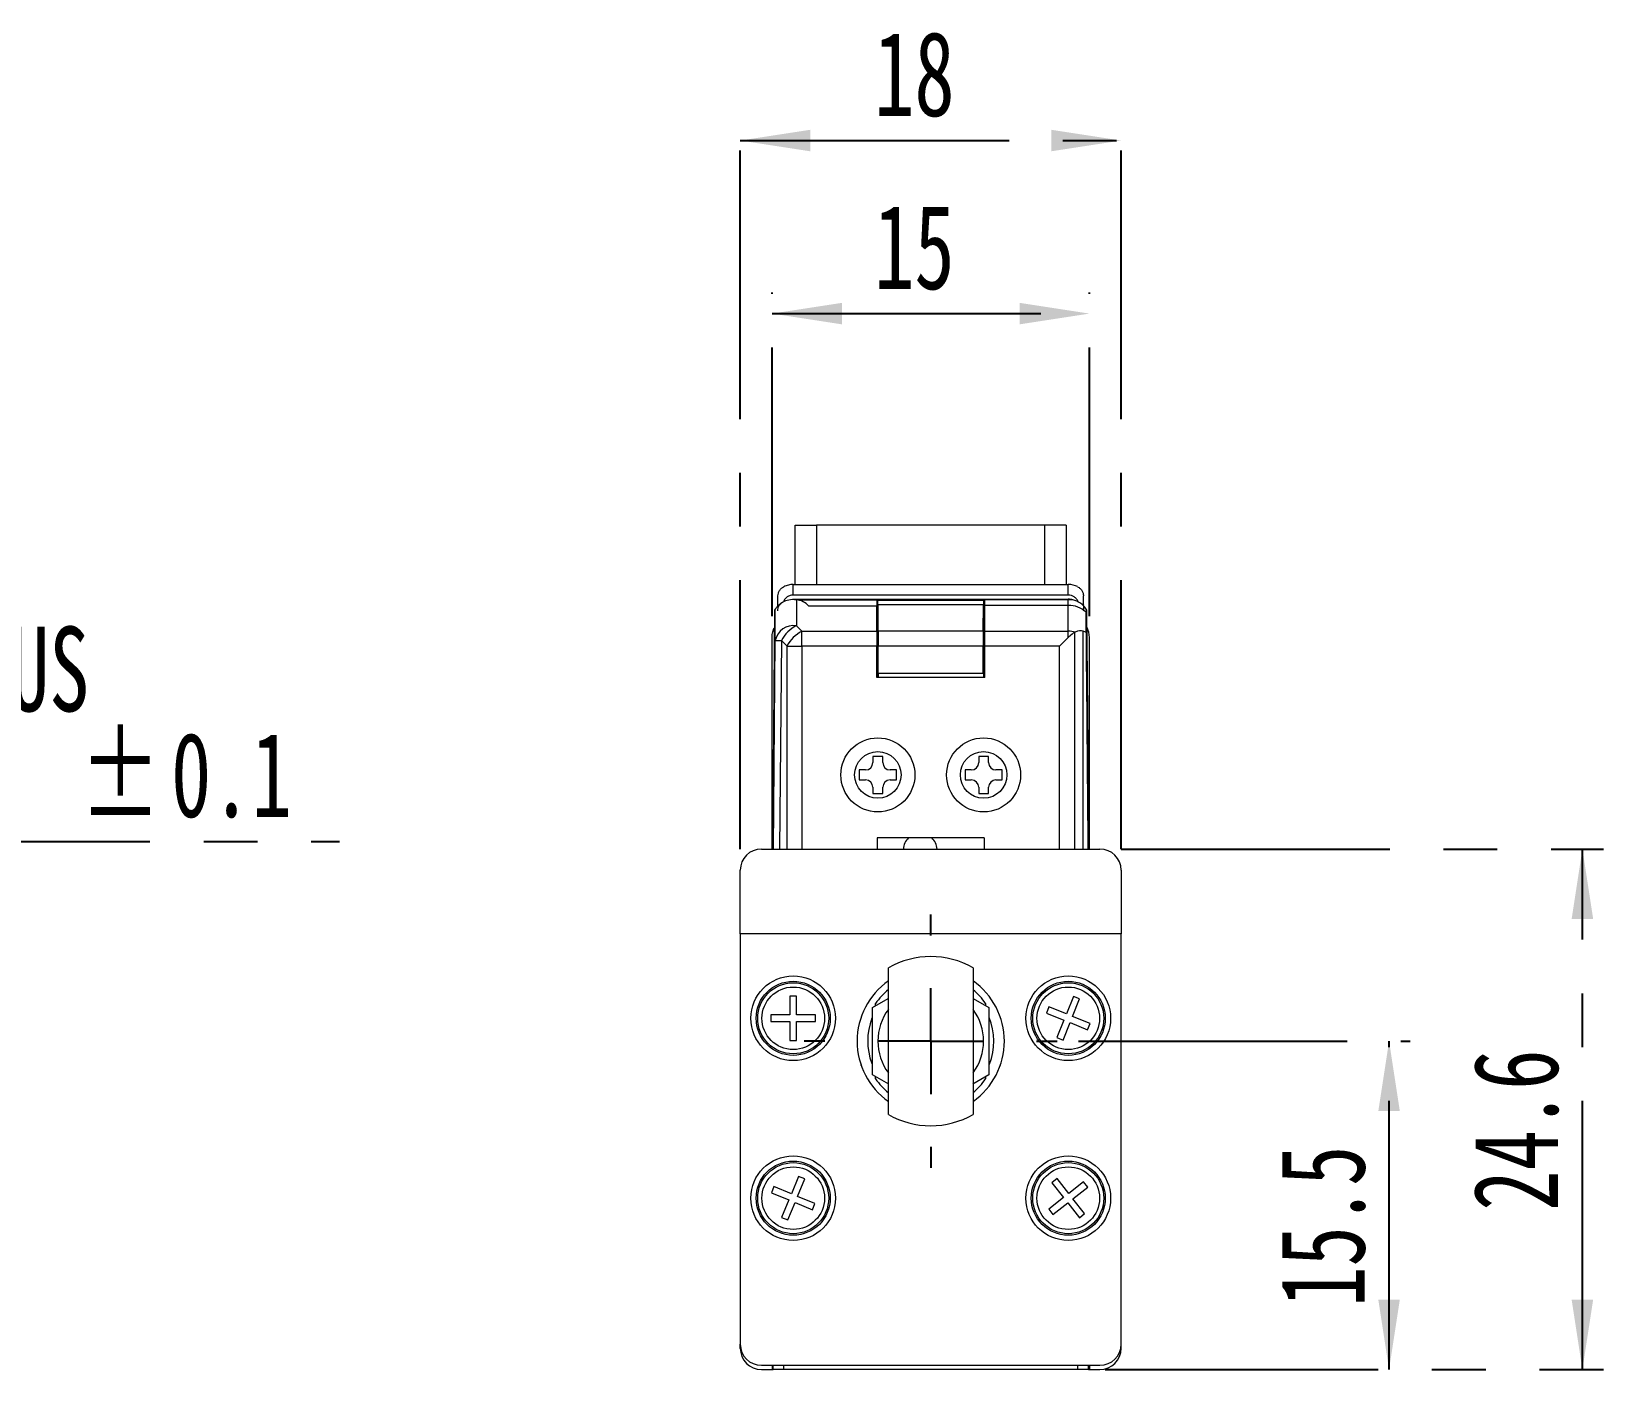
# Paper-space layout '시트2-ENG' of a CAD drawing. Header units: millimetres. Extents: x 5 to 415, y 5 to 292.
# Drawn here: x 254.2 to 328.5, y 163.1 to 226.3 of the extents above; entities that cross this region are included whole.
import ezdxf

# ---------------------------------------------------------------- set-up
doc = ezdxf.new("R2010")
doc.units = ezdxf.units.MM
doc.linetypes.add('CENTERX2', pattern=[20.32, 12.7, -2.54, 2.54, -2.54])
doc.layers.add('CENTER_LINE', color=7, linetype='CENTERX2')
doc.styles.add('SLDTEXTSTYLE0', font='TXT', dxfattribs={"width": 0.7})
doc.dimstyles.new('SLDDIMSTYLE1', dxfattribs={"dimtxt": 4, "dimasz": 3.302, "dimexe": 0, "dimexo": 0.0625, "dimgap": 1, "dimtad": 1, "dimrnd": 1e-09, "dimzin": 12, "dimdsep": 46, "dimtxsty": 'SLDTEXTSTYLE0', "dimsah": 1, "dimcen": 0.09, "dimadec": 0, "dimazin": 3, "dimtfac": 1, "dimtofl": 0, "dimtmove": 0, "dimatfit": 3, "dimfxl": 1, "dimfrac": 2, "dimtolj": 1, "dimtzin": 12, "dimarcsym": 0})
doc.dimstyles.new('SLDDIMSTYLE5', dxfattribs={"dimtxt": 4, "dimasz": 3.302, "dimexe": 0, "dimexo": 0.0625, "dimgap": 1, "dimtad": 1, "dimdec": 1, "dimrnd": 1e-09, "dimzin": 12, "dimdsep": 46, "dimtxsty": 'SLDTEXTSTYLE0', "dimsah": 1, "dimcen": 0.09, "dimadec": 0, "dimazin": 3, "dimtfac": 1, "dimtdec": 1, "dimtofl": 0, "dimtmove": 0, "dimatfit": 3, "dimfxl": 1, "dimfrac": 2, "dimtolj": 1, "dimtzin": 12, "dimarcsym": 0})
doc.dimstyles.new('SLDDIMSTYLE9', dxfattribs={"dimtxt": 4, "dimasz": 3.302, "dimexe": 0, "dimexo": 0.0625, "dimgap": 1, "dimtad": 0, "dimtih": 1, "dimtoh": 1, "dimrnd": 1e-09, "dimzin": 12, "dimdsep": 46, "dimtxsty": 'SLDTEXTSTYLE0', "dimsah": 1, "dimcen": 0, "dimadec": 0, "dimazin": 3, "dimtfac": 1, "dimtofl": 0, "dimtmove": 0, "dimatfit": 3, "dimfxl": 1, "dimfrac": 2, "dimtolj": 1, "dimtzin": 12, "dimarcsym": 0})

# ---------------------------------------------------------------- blocks, each defined once
blk = doc.blocks.new('_D_45')
at = {"layer": 'CENTER_LINE'}
for p, q in [((289.192, 198.659), (289.192, 213.96)), ((304.192, 198.659), (304.192, 213.96)), ((289.192, 212.96), (304.192, 212.96))]:
    blk.add_line(p, q, dxfattribs=at)
for points in [[(289.192, 212.96), (292.494, 212.452), (292.494, 213.468)], [(304.192, 212.96), (300.89, 213.468), (300.89, 212.452)]]:
    blk.add_solid(points, dxfattribs=at)
at = {"layer": 'CENTER_LINE', "insert": (294.014, 218.116), "char_height": 4, "attachment_point": 1, "style": 'SLDTEXTSTYLE0'}
blk.add_mtext('15', dxfattribs=at)
blk = doc.blocks.new('_D_46')
at = {"layer": 'CENTER_LINE'}
for p, q in [((287.692, 187.656), (287.692, 222.139)), ((305.692, 187.656), (305.692, 222.139)), ((287.692, 221.139), (305.692, 221.139))]:
    blk.add_line(p, q, dxfattribs=at)
for points in [[(287.692, 221.139), (290.994, 220.631), (290.994, 221.647)], [(305.692, 221.139), (302.39, 221.647), (302.39, 220.631)]]:
    blk.add_solid(points, dxfattribs=at)
at = {"layer": 'CENTER_LINE', "insert": (294.014, 226.295), "char_height": 4, "attachment_point": 1, "style": 'SLDTEXTSTYLE0'}
blk.add_mtext('18', dxfattribs=at)
blk = doc.blocks.new('_D_47')
at = {"layer": 'CENTER_LINE'}
for p, q in [((303.672, 178.576), (319.355, 178.576)), ((318.355, 163.056), (318.355, 178.576)), ((304.942, 163.056), (319.355, 163.056))]:
    blk.add_line(p, q, dxfattribs=at)
for points in [[(318.355, 178.576), (317.847, 175.274), (318.863, 175.274)], [(318.355, 163.056), (318.863, 166.358), (317.847, 166.358)]]:
    blk.add_solid(points, dxfattribs=at)
at = {"layer": 'CENTER_LINE', "insert": (313.199, 166.022), "char_height": 4, "attachment_point": 1, "rotation": 90, "style": 'SLDTEXTSTYLE0'}
blk.add_mtext('15.5', dxfattribs=at)
blk = doc.blocks.new('_D_48')
at = {"layer": 'CENTER_LINE'}
for p, q in [((305.692, 187.656), (328.493, 187.656)), ((327.493, 163.056), (327.493, 187.656)), ((305.142, 163.056), (328.493, 163.056))]:
    blk.add_line(p, q, dxfattribs=at)
for points in [[(327.493, 187.656), (326.985, 184.354), (328.001, 184.354)], [(327.493, 163.056), (328.001, 166.358), (326.985, 166.358)]]:
    blk.add_solid(points, dxfattribs=at)
at = {"layer": 'CENTER_LINE', "insert": (322.337, 170.562), "char_height": 4, "attachment_point": 1, "rotation": 90, "style": 'SLDTEXTSTYLE0'}
blk.add_mtext('24.6', dxfattribs=at)
blk = doc.blocks.new('SW_CENTERMARKSYMBOL_13')
at = {"layer": 'CENTER_LINE', "color": 0}
for p, q in [((0, 5), (0, 5.98)), ((0, 0), (0, 2.5)), ((-5, 0), (-5.98, 0)), ((0, 0), (-2.5, 0)), ((0, 0), (0, -2.5)), ((0, 0), (2.5, 0)), ((5, 0), (5.98, 0)), ((0, -5), (0, -5.98))]:
    blk.add_line(p, q, dxfattribs=at)
blk = doc.blocks.new('_D_61')
at = {"layer": 'CENTER_LINE'}
for p, q in [((223.324, 182.04), (226.77, 188.009)), ((226.77, 188.009), (268.741, 188.009)), ((221.324, 178.576), (223.324, 182.04))]:
    blk.add_line(p, q, dxfattribs=at)
blk.add_solid([(223.324, 182.04), (225.415, 184.646), (224.535, 185.154)], dxfattribs=at)
at = {"layer": 'CENTER_LINE', "char_height": 4, "attachment_point": 1, "style": 'SLDTEXTSTYLE0'}
for s, insert in [('ROD END TIP SUS', (228.358, 198.166)), ('SPHERE R4', (229.354, 193.166)), ('%%p', (256.487, 193.166)), ('0.1', (260.784, 193.166))]:
    blk.add_mtext(s, dxfattribs=dict(at, insert=insert))

psp = doc.layouts.new('시트2-ENG')

# ---------------------------------------------------------------- linework, layer by layer
at = {"color": 7, "linetype": 'Continuous', "lineweight": 18}
for p, q in [((290.292, 200.159), (290.292, 202.959)), ((302.092, 202.959), (291.292, 202.959)), ((303.092, 202.959), (303.092, 200.159)), ((290.192, 199.659), (290.192, 200.159)), ((290.192, 200.159), (303.192, 200.159)), ((303.192, 199.659), (303.192, 200.159)), ((303.192, 199.659), (290.192, 199.659)), ((290.192, 199.459), (303.192, 199.459)), ((290.192, 199.459), (294.142, 199.459)), ((290.345, 199.447), (290.345, 198.212)), ((290.412, 199.434), (294.142, 199.434)), ((294.142, 199.141), (290.923, 199.141)), ((294.142, 199.434), (294.142, 199.459)), ((294.142, 199.434), (294.142, 199.141)), ((294.142, 197.951), (294.142, 199.141)), ((294.214, 199.459), (294.192, 199.415)), ((294.192, 198.859), (294.192, 199.415)), ((294.192, 199.415), (294.196, 199.407)), ((299.188, 199.407), (294.196, 199.407)), ((294.211, 197.951), (294.2, 199.202)), ((299.183, 199.202), (294.2, 199.202)), ((294.214, 199.459), (299.17, 199.459)), ((299.17, 199.459), (299.192, 199.415)), ((299.173, 197.951), (299.183, 199.202)), ((299.192, 199.415), (299.188, 199.407)), ((299.192, 199.415), (299.192, 198.859)), ((299.242, 199.459), (303.192, 199.459)), ((299.242, 199.432), (299.242, 199.459)), ((303.192, 199.432), (299.242, 199.432)), ((299.242, 199.166), (299.242, 199.432)), ((303.192, 199.166), (299.242, 199.166)), ((299.242, 197.951), (299.242, 199.166)), ((303.192, 199.166), (303.192, 199.432)), ((303.192, 197.951), (303.192, 199.166)), ((303.926, 198.909), (303.921, 199.142)), ((289.227, 187.656), (289.325, 198.958)), ((289.345, 197.514), (289.345, 198.991)), ((294.192, 198.902), (294.142, 198.902)), ((294.192, 198.859), (294.142, 198.859)), ((294.192, 197.051), (294.192, 198.859)), ((299.192, 198.902), (299.242, 198.902)), ((299.192, 197.051), (299.192, 198.859)), ((299.192, 198.859), (299.242, 198.859)), ((304.032, 197.883), (304.032, 198.842)), ((304.058, 198.958), (304.157, 187.656)), ((289.192, 187.656), (289.192, 197.659)), ((290.345, 198.212), (290.606, 197.951)), ((290.606, 197.244), (290.606, 197.951)), ((290.606, 197.951), (294.142, 197.951)), ((294.142, 197.951), (294.142, 197.244)), ((299.173, 197.951), (294.211, 197.951)), ((299.242, 197.951), (303.192, 197.951)), ((299.242, 197.244), (299.242, 197.951)), ((302.778, 197.244), (303.192, 197.659)), ((303.192, 197.659), (303.192, 197.951)), ((304.192, 187.656), (304.192, 197.659)), ((289.899, 197.244), (289.638, 197.505)), ((289.899, 197.244), (290.606, 197.244)), ((294.142, 197.244), (290.606, 197.244)), ((294.142, 195.759), (294.142, 197.244)), ((294.192, 197.051), (294.142, 197.051)), ((294.197, 196.459), (294.192, 197.051)), ((299.17, 197.244), (294.213, 197.244)), ((294.213, 195.959), (294.213, 197.244)), ((299.17, 195.959), (299.17, 197.244)), ((299.187, 196.459), (299.192, 197.051)), ((299.192, 197.051), (299.242, 197.051)), ((302.778, 197.244), (299.242, 197.244)), ((299.242, 195.759), (299.242, 197.244)), ((294.2, 196.459), (294.142, 196.459)), ((294.2, 195.959), (294.2, 196.459)), ((299.183, 195.959), (299.183, 196.459)), ((299.183, 196.459), (299.242, 196.459)), ((294.2, 195.959), (294.142, 195.959)), ((299.242, 195.759), (294.142, 195.759)), ((294.195, 195.959), (294.195, 195.759)), ((294.204, 195.959), (294.204, 195.759)), ((294.213, 195.959), (294.204, 195.959)), ((299.17, 195.959), (294.213, 195.959)), ((299.17, 195.959), (299.18, 195.959)), ((299.18, 195.959), (299.18, 195.759)), ((299.183, 195.959), (299.242, 195.959)), ((299.188, 195.959), (299.188, 195.759)), ((293.958, 192.034), (293.958, 191.742)), ((294.425, 192.034), (293.958, 192.034)), ((294.425, 191.742), (294.425, 192.034)), ((299.425, 192.034), (298.958, 192.034)), ((298.958, 192.034), (298.958, 191.742)), ((299.425, 191.742), (299.425, 192.034)), ((293.608, 191.392), (293.317, 191.392)), ((293.317, 191.392), (293.317, 190.925)), ((295.067, 191.392), (294.775, 191.392)), ((295.067, 190.925), (295.067, 191.392)), ((298.317, 191.392), (298.317, 190.925)), ((298.608, 191.392), (298.317, 191.392)), ((300.067, 191.392), (299.775, 191.392)), ((300.067, 190.925), (300.067, 191.392)), ((293.317, 190.925), (293.608, 190.925)), ((293.958, 190.575), (293.958, 190.284)), ((293.958, 190.284), (294.425, 190.284)), ((294.425, 190.284), (294.425, 190.575)), ((294.775, 190.925), (295.067, 190.925)), ((298.317, 190.925), (298.608, 190.925)), ((298.958, 190.575), (298.958, 190.284)), ((298.958, 190.284), (299.425, 190.284)), ((299.425, 190.284), (299.425, 190.575)), ((299.775, 190.925), (300.067, 190.925)), ((299.217, 188.184), (294.167, 188.184)), ((294.167, 188.184), (294.167, 187.656)), ((299.217, 188.184), (299.217, 187.656)), ((288.692, 187.656), (304.692, 187.656)), ((287.692, 183.656), (287.692, 186.656)), ((305.692, 186.656), (305.692, 183.656)), ((287.692, 183.656), (287.692, 164.256)), ((305.692, 183.656), (287.692, 183.656)), ((305.692, 164.256), (305.692, 183.656)), ((294.692, 175.112), (294.692, 182.04)), ((298.692, 182.04), (298.692, 178.576)), ((290.349, 180.706), (290.034, 180.706)), ((290.034, 180.706), (290.034, 179.814)), ((290.349, 179.814), (290.349, 180.706)), ((293.942, 180.164), (294.684, 180.593)), ((298.692, 180.597), (299.442, 180.164)), ((303.439, 180.689), (303.105, 179.861)), ((303.397, 179.743), (303.731, 180.571)), ((303.731, 180.571), (303.439, 180.689)), ((294.086, 180.247), (294.086, 180.355)), ((299.286, 180.355), (299.286, 180.254)), ((302.277, 180.196), (302.159, 179.904)), ((302.159, 179.904), (302.987, 179.569)), ((303.105, 179.861), (302.277, 180.196)), ((290.034, 179.814), (289.142, 179.814)), ((289.142, 179.814), (289.142, 179.499)), ((289.142, 179.499), (290.034, 179.499)), ((290.034, 179.499), (290.034, 178.606)), ((291.242, 179.814), (290.349, 179.814)), ((290.349, 178.606), (290.349, 179.499)), ((290.349, 179.499), (291.242, 179.499)), ((291.242, 179.499), (291.242, 179.814)), ((302.987, 179.569), (302.652, 178.742)), ((302.944, 178.624), (303.279, 179.451)), ((303.279, 179.451), (304.106, 179.117)), ((304.224, 179.409), (303.397, 179.743)), ((304.106, 179.117), (304.224, 179.409)), ((290.034, 178.606), (290.349, 178.606)), ((298.692, 178.576), (298.692, 175.112)), ((302.652, 178.742), (302.944, 178.624)), ((293.375, 177.456), (293.397, 177.456)), ((294.707, 176.547), (293.942, 176.989)), ((294.086, 176.798), (294.086, 176.905)), ((299.442, 176.989), (298.679, 176.548)), ((299.286, 176.899), (299.286, 176.798)), ((299.987, 177.456), (300.008, 177.456)), ((289.281, 171.703), (289.161, 171.412)), ((290.106, 171.362), (289.281, 171.703)), ((290.447, 172.187), (290.106, 171.362)), ((290.397, 171.242), (290.738, 172.067)), ((290.738, 172.067), (290.447, 172.187)), ((302.666, 172.079), (302.419, 171.884)), ((302.419, 171.884), (302.971, 171.183)), ((303.218, 171.377), (302.666, 172.079)), ((303.919, 171.93), (303.218, 171.377)), ((303.413, 171.13), (304.114, 171.682)), ((304.114, 171.682), (303.919, 171.93)), ((289.161, 171.412), (289.986, 171.071)), ((289.986, 171.071), (289.645, 170.246)), ((289.936, 170.126), (290.277, 170.951)), ((290.277, 170.951), (291.102, 170.61)), ((291.222, 170.901), (290.397, 171.242)), ((302.971, 171.183), (302.269, 170.631)), ((302.464, 170.383), (303.165, 170.935)), ((303.165, 170.935), (303.717, 170.234)), ((303.965, 170.429), (303.413, 171.13)), ((289.645, 170.246), (289.936, 170.126)), ((291.102, 170.61), (291.222, 170.901)), ((302.269, 170.631), (302.464, 170.383)), ((303.717, 170.234), (303.965, 170.429)), ((287.692, 164.056), (287.692, 164.256)), ((305.692, 164.056), (305.692, 164.256)), ((288.692, 163.256), (304.692, 163.256)), ((288.692, 163.056), (289.192, 163.056)), ((289.192, 163.256), (289.192, 163.056)), ((289.192, 163.056), (289.242, 163.056)), ((289.242, 163.056), (289.242, 163.256)), ((289.742, 163.056), (289.242, 163.056)), ((303.642, 163.056), (289.742, 163.056)), ((304.142, 163.056), (303.642, 163.056)), ((304.142, 163.056), (304.142, 163.256)), ((304.142, 163.056), (304.192, 163.056)), ((304.192, 163.256), (304.192, 163.056)), ((304.192, 163.056), (304.692, 163.056))]:
    psp.add_line(p, q, dxfattribs=at)
at = {"color": 8, "linetype": 'Continuous', "lineweight": 18}
for p, q in [((291.292, 202.959), (291.292, 200.159)), ((302.092, 200.159), (302.092, 202.959)), ((303.485, 197.888), (303.485, 187.656)), ((303.899, 187.656), (303.899, 197.951)), ((289.259, 187.656), (289.345, 197.514)), ((289.638, 197.505), (289.551, 187.656)), ((289.899, 187.656), (289.899, 197.244)), ((290.606, 197.244), (290.606, 187.656)), ((302.778, 187.656), (302.778, 197.244)), ((289.742, 163.056), (289.742, 163.256)), ((303.642, 163.056), (303.642, 163.256))]:
    psp.add_line(p, q, dxfattribs=at)
at = {"color": 7, "linetype": 'Continuous', "lineweight": 18}
for centre, radius in [((294.192, 191.159), 1.75), ((299.192, 191.159), 1.75), ((294.192, 191.159), 1.1), ((299.192, 191.159), 1.1), ((290.192, 179.656), 2), ((290.192, 179.656), 1.75), ((290.192, 179.656), 1.678), ((303.192, 179.656), 2), ((303.192, 179.656), 1.75), ((303.192, 179.656), 1.678), ((290.192, 179.656), 1.479), ((303.192, 179.656), 1.479), ((290.192, 171.156), 2), ((303.192, 171.156), 2), ((290.192, 171.156), 1.75), ((290.192, 171.156), 1.678), ((290.192, 171.156), 1.479), ((303.192, 171.156), 1.75), ((303.192, 171.156), 1.678), ((303.192, 171.156), 1.479)]:
    psp.add_circle(centre, radius, dxfattribs=at)
for centre, radius, start, end in [((303.192, 199.159), 1, 63.69863, 90), ((290.192, 198.459), 1, 43.04269, 81.16753), ((303.192, 198.459), 1, 82.48354, 90), ((303.192, 198.459), 1, 77.34027, 90), ((303.233, 198.021), 1.146, 45.82364, 92.07245), ((303.192, 198.459), 1, 32.66721, 77.34027), ((290.192, 198.459), 1, 147.81989, 150.05281), ((303.192, 198.459), 1, 29.94719, 32.66721), ((290.222, 197.323), 0.897, 82.12722, 167.73628), ((291.098, 196.753), 1.642, 117.27378, 152.72622), ((291.358, 196.492), 1.642, 117.27378, 152.72622), ((303.194, 196.573), 1.378, 76.08614, 90.07918), ((303.718, 197.526), 0.43, 116.60592, 122.80643), ((303.192, 197.659), 1, 0, 29.12304), ((289.645, 202.639), 5.133, 266.658, 269.92808), ((293.608, 191.742), 0.35, 270, 0), ((294.775, 191.742), 0.35, 180, 270), ((298.608, 191.742), 0.35, 270, 0), ((299.775, 191.742), 0.35, 180, 270), ((293.608, 190.575), 0.35, 0, 90), ((294.775, 190.575), 0.35, 90, 180), ((298.608, 190.575), 0.35, 0, 90), ((299.775, 190.575), 0.35, 90, 180), ((296.196, 187.603), 0.8, 133.44276, 176.15994), ((296.196, 187.603), 0.8, 3.84006, 46.55724), ((288.692, 186.656), 1, 90, 180), ((304.692, 186.656), 1, 0, 90), ((296.692, 178.576), 4, 60, 120), ((296.692, 178.576), 3.48, 125.07951, 234.92049), ((296.692, 178.576), 3.48, 305.07951, 54.92049), ((296.686, 178.576), 3.15, 129.27262, 145.62874), ((296.686, 178.576), 3.15, 34.37126, 50.44414), ((296.692, 178.576), 2.5, 143.1301, 180), ((296.692, 178.576), 2.5, 323.1301, 36.8699), ((296.692, 178.576), 2.98, 158.73674, 200.71407), ((296.692, 178.576), 2.98, 338.62571, 22.18506), ((296.692, 178.576), 2.5, 180, 216.8699), ((296.686, 178.576), 3.15, 214.37126, 230.72738), ((296.686, 178.576), 3.15, 309.55586, 325.62874), ((296.692, 178.576), 4, 240, 270), ((296.692, 178.576), 4, 270, 300), ((288.692, 164.256), 1, 180, 270), ((304.692, 164.256), 1, 270, 0), ((288.692, 164.056), 1, 180, 270), ((304.692, 164.056), 1, 270, 0)]:
    psp.add_arc(centre, radius, start, end, dxfattribs=at)
for centre, major_axis, ratio, start_param, end_param in [((303.192, 196.244), (0.707, 1.707), 0.414214, 0, 0.445561), ((303.192, 197.659), (1, 0), 0.414214, 0.573826, 0.785398), ((303.192, 294.661), (-1, 114.593), 0.000076, 2.576493, 2.77517), ((304.148, 186.159), (-0.018, 2.1), 0.008727, 5.506371, 7.046704)]:
    psp.add_ellipse(centre, major_axis=major_axis, ratio=ratio, start_param=start_param, end_param=end_param, dxfattribs=at)
for points in [[(290.292, 202.959), (290.307, 202.959), (290.337, 202.959), (290.568, 202.959), (290.899, 202.959), (291.161, 202.959), (291.292, 202.959)], [(303.092, 202.959), (303.077, 202.959), (303.047, 202.959), (302.815, 202.959), (302.485, 202.959), (302.223, 202.959), (302.092, 202.959)], [(289.458, 198.909), (289.462, 198.954), (289.471, 199.042), (289.527, 199.165), (289.611, 199.271), (289.686, 199.319), (289.724, 199.342)]]:
    psp.add_open_spline(points, degree=3, dxfattribs=at)
for points, knots in [([(289.47, 199.616), (289.475, 199.662), (289.483, 199.751), (289.543, 199.878), (289.631, 199.985), (289.71, 200.032), (289.749, 200.055)], [0, 0, 0, 0, 0.268398, 0.522178, 0.764747, 1, 1, 1, 1]), ([(290.192, 200.159), (290.115, 200.154), (289.961, 200.145), (289.819, 200.085), (289.749, 200.055)], [0, 0, 0, 0, 0.500008, 1, 1, 1, 1]), ([(303.635, 200.055), (303.679, 200.028), (303.767, 199.974), (303.859, 199.848), (303.906, 199.724), (303.911, 199.646), (303.913, 199.616)], [0, 0, 0, 0, 0.270501, 0.54064, 0.820446, 1, 1, 1, 1]), ([(289.345, 198.991), (289.349, 198.998), (289.357, 199.01), (289.439, 199.125), (289.598, 199.276), (289.841, 199.41), (290.105, 199.47), (290.28, 199.453), (290.345, 199.447)], [0, 0, 0, 0, 0.1540722, 0.3092067, 0.4883347, 0.6715016, 0.8782308, 1, 1, 1, 1]), ([(289.462, 199.159), (289.464, 199.235), (289.466, 199.396), (289.469, 199.54), (289.47, 199.616)], [0, 0, 0, 0, 0.479315, 1, 1, 1, 1]), ([(290.192, 199.659), (290.142, 199.654), (290.042, 199.646), (289.907, 199.578), (289.794, 199.477), (289.749, 199.388), (289.726, 199.343)], [0, 0, 0, 0, 0.249883, 0.499844, 0.749883, 1, 1, 1, 1]), ([(294.2, 199.202), (294.199, 199.266), (294.198, 199.382), (294.196, 199.399), (294.196, 199.407)], [0, 0, 0, 0, 0.557681, 1, 1, 1, 1]), ([(299.188, 199.407), (299.187, 199.394), (299.185, 199.373), (299.184, 199.254), (299.183, 199.202)], [0, 0, 0, 0, 0.557682, 1, 1, 1, 1]), ([(303.657, 199.343), (303.635, 199.388), (303.59, 199.477), (303.477, 199.578), (303.341, 199.646), (303.241, 199.654), (303.192, 199.659)], [0, 0, 0, 0, 0.250117, 0.500156, 0.750117, 1, 1, 1, 1]), ([(303.411, 199.434), (303.409, 199.434), (303.406, 199.434), (303.371, 199.433), (303.318, 199.433), (303.254, 199.432), (303.211, 199.432), (303.192, 199.432)], [0, 0, 0, 0, 0.2095293, 0.4190586, 0.6285879, 0.8381172, 1, 1, 1, 1]), ([(303.921, 199.159), (303.92, 199.231), (303.917, 199.391), (303.915, 199.536), (303.913, 199.616)], [0, 0, 0, 0, 0.4520547, 1, 1, 1, 1]), ([(304.034, 198.998), (304.033, 198.997), (304.033, 198.994), (304.032, 198.956), (304.032, 198.899), (304.032, 198.85), (304.032, 198.842)], [0, 0, 0, 0, 0.2387509, 0.5024487, 0.9237691, 1, 1, 1, 1]), ([(289.192, 197.659), (289.197, 197.747), (289.208, 197.916), (289.283, 198.067), (289.318, 198.14)], [0, 0, 0, 0, 0.522752, 1, 1, 1, 1]), ([(294.211, 197.951), (294.212, 197.835), (294.213, 197.627), (294.213, 197.362), (294.213, 197.244)], [0, 0, 0, 0, 0.557568, 1, 1, 1, 1]), ([(299.173, 197.951), (299.172, 197.835), (299.17, 197.627), (299.17, 197.362), (299.17, 197.244)], [0, 0, 0, 0, 0.557568, 1, 1, 1, 1]), ([(303.485, 197.888), (303.41, 197.838), (303.312, 197.773), (303.215, 197.68), (303.192, 197.659)], [0, 0, 0, 0, 0.765617, 1, 1, 1, 1]), ([(293.942, 176.989), (293.942, 177.122), (293.942, 177.712), (293.942, 178.777), (293.942, 179.699), (293.942, 180.164)], [0, 0, 0, 0, 0.126972, 0.560077, 1, 1, 1, 1]), ([(299.442, 180.164), (299.442, 179.706), (299.442, 178.784), (299.442, 177.719), (299.442, 177.122), (299.442, 176.989)], [0, 0, 0, 0, 0.433314, 0.873028, 1, 1, 1, 1])]:
    psp.add_open_spline(points, degree=3, knots=knots, dxfattribs=at)

# ---------------------------------------------------------------- block references
at = {"layer": 'CENTER_LINE'}
psp.add_blockref('SW_CENTERMARKSYMBOL_13', (296.692, 178.576), dxfattribs=at)

# ---------------------------------------------------------------- dimensions: what is measured, and where the dimension line sits
for base, p1, p2, picture, middle in [((305.692, 221.139), (287.692, 186.656), (305.692, 186.656), '_D_46', (296.692, 221.139)), ((304.192, 212.96), (289.192, 197.659), (304.192, 197.659), '_D_45', (296.692, 212.96))]:
    dim = psp.add_linear_dim(base=base, p1=p1, p2=p2, dimstyle='SLDDIMSTYLE1', dxfattribs=at)
    dim.commit()
    dim.dimension.update_dxf_attribs({"geometry": picture, "text_midpoint": middle, "dimtype": 160})
dim = psp.add_radius_dim(center=(221.324, 178.576), mpoint=(223.324, 182.04), text='ROD END TIP SUS\\PSPHERE R4 %%p 0.1', dimstyle='SLDDIMSTYLE9', dxfattribs=at)
dim.commit()
dim.dimension.update_dxf_attribs({"geometry": '_D_61', "text_midpoint": (248.549, 192.84), "dimtype": 164})
for base, p1, p2, dimstyle, picture, middle in [((327.493, 187.656), (304.142, 163.056), (304.692, 187.656), 'SLDDIMSTYLE1', '_D_48', (327.493, 175.356)), ((318.355, 178.576), (303.942, 163.056), (302.672, 178.576), 'SLDDIMSTYLE5', '_D_47', (318.355, 170.816))]:
    dim = psp.add_linear_dim(base=base, p1=p1, p2=p2, angle=90, dimstyle=dimstyle, dxfattribs=at)
    dim.commit()
    dim.dimension.update_dxf_attribs({"geometry": picture, "text_midpoint": middle, "dimtype": 160})

doc.saveas('drawing.dxf')
